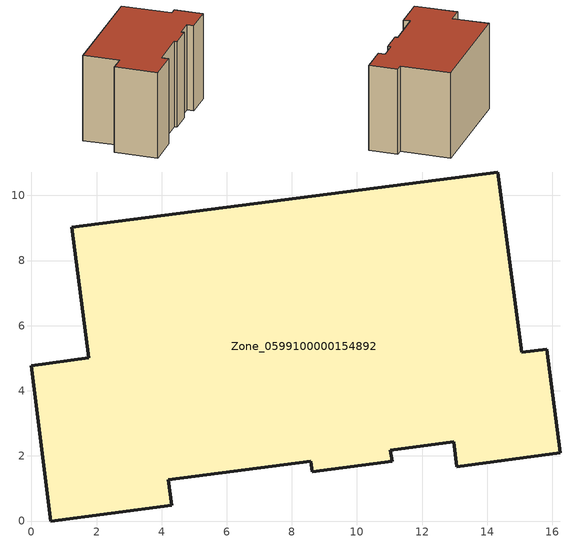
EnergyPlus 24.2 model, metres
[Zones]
Zone_0599100000154892
 floor ground (C_G): 15.06,5.18 15.83,5.28 16.24,2.1 13.07,1.67 12.97,2.44 11.03,2.18 11.08,1.84 8.62,1.51 8.58,1.84 4.21,1.26 4.31,0.49 0.6,0 0,4.77 1.76,5.01 1.24,9.02 14.32,10.72 z0
 wall outside (C_F): 1.76,5.01 0,4.77 0.6,0 4.31,0.49 4.21,1.26 8.58,1.84 8.62,1.51 11.08,1.84 11.03,2.18 12.97,2.44 13.07,1.67 16.24,2.1 15.83,5.28 15.06,5.18 14.32,10.72 1.24,9.02 1.76,5.01 z0:9.87
 roof outside (C_R): 14.32,10.72 1.24,9.02 1.76,5.01 0,4.77 0.6,0 4.31,0.49 4.21,1.26 8.58,1.84 8.62,1.51 11.08,1.84 11.03,2.18 12.97,2.44 13.07,1.67 16.24,2.1 15.83,5.28 15.06,5.18 z9.87
[BUILDING]
Pand.0599100000154892: North Axis=0; Terrain=City; Loads Convergence Tolerance Value=0.04; Temperature Convergence Tolerance Value=0.4; Solar Distribution=FullExterior; Maximum Number of Warmup Days=25; Minimum Number of Warmup Days=1
[Site:Location]
Rotterdam.The.Hague.AP_ZH_NLD Design_Conditions: Latitude=51.96; Longitude=4.45; Time Zone=1; Elevation=-4.5
[SITE:GROUNDTEMPERATURE:BUILDINGSURFACE]
18, 18, 18, 18, 18, 18, 18, 18, 18, 18, 18, 18
[MATERIAL] Thermal Absorptance=0.9; Solar Absorptance=0.7; Visible Absorptance=0.7
Name | Roughness | Thickness | Conductivity | Density | Specific Heat
G.TC.1946 | MediumSmooth | 0.15 | 1 | 540 | 1210
F.TC.1946 | Rough | 0.3 | 0.857143 | 1920 | 840
R.TC.1946 | MediumRough | 0.2 | 0.909091 | 1500 | 1000
[CONSTRUCTION]
C_G: G.TC.1946
C_F: F.TC.1946
C_R: R.TC.1946
[ZONE]
Zone_0599100000154892: Type=1; Multiplier=1; Ceiling Height=Autocalculate; Volume=Autocalculate; Floor Area=autocalculate; Part of Total Floor Area=Yes
[ZONEINFILTRATION:DESIGNFLOWRATE]
Infil_Zone_0599100000154892: Zone or ZoneList or Space or SpaceList=Zone_0599100000154892; Schedule=AlwaysOn; Design Flow Rate Calculation Method=Flow/Area; Flow Rate per Floor Area=0.003; Constant Term Coefficient=1; Temperature Term Coefficient=0; Velocity Term Coefficient=0; Velocity Squared Term Coefficient=0
[HVACTEMPLATE:ZONE:IDEALLOADSAIRSYSTEM]
Zone_0599100000154892: Maximum Heating Supply Air Temperature=50; Minimum Cooling Supply Air Temperature=13; Maximum Heating Supply Air Humidity Ratio=0.0156; Minimum Cooling Supply Air Humidity Ratio=0.0077; Heating Limit=NoLimit; Cooling Limit=NoLimit; Dehumidification Control Type=ConstantSensibleHeatRatio; Cooling Sensible Heat Ratio=0.7; Dehumidification Setpoint=60; Humidification Control Type=None; Humidification Setpoint=30; Outdoor Air Method=None; Outdoor Air Flow Rate per Person=0.00944; Outdoor Air Flow Rate per Zone Floor Area=0; Outdoor Air Flow Rate per Zone=0; Demand Controlled Ventilation Type=None; Outdoor Air Economizer Type=NoEconomizer; Heat Recovery Type=None; Sensible Heat Recovery Effectiveness=0.7; Latent Heat Recovery Effectiveness=0.65
[ZONECONTROL:THERMOSTAT]
ThermostatControl_Zone_0599100000154892: Zone or ZoneList=Zone_0599100000154892; Control Type Schedule=DualSetpointControlType; Control 1=Thermostat_Zone_0599100000154892; Temperature Difference Between Cutout And Setpoint=0
[THERMOSTATSETPOINT:DUALSETPOINT]
Thermostat_Zone_0599100000154892: Heating Setpoint Temperature Schedule=HeatingSetpoint_Zone_0599100000154892; Cooling Setpoint Temperature Schedule=CoolingSetpoint_Zone_0599100000154892
[SCHEDULE:COMPACT]
HeatingSetpoint_Zone_0599100000154892: Through: 12/31, For: AllDays, Until: 24:00, 21
CoolingSetpoint_Zone_0599100000154892: Through: 12/31, For: AllDays, Until: 24:00, 24
DualSetpointControlType: Through: 12/31, For: AllDays, Until: 24:00, 4
AlwaysOn: Through: 12/31, For: AllDays, Until: 24:00, 1
